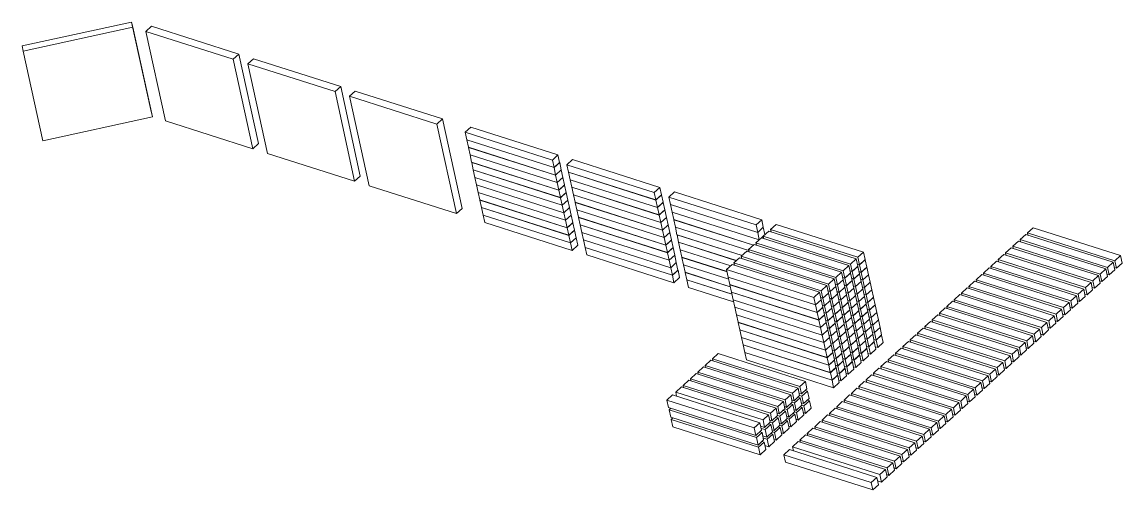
# Model space of a CAD drawing. Header units: millimetres. Extents: x 373 to 771, y 20 to 132.
# Drawn here: x 535.4 to 770.7, y 20.5 to 120.6 of the extents above; entities that cross this region are included whole.
import ezdxf

# ---------------------------------------------------------------- set-up
doc = ezdxf.new("R2010")
doc.units = ezdxf.units.MM

msp = doc.modelspace()

# ---------------------------------------------------------------- linework, layer by layer
at = {"color": 7, "linetype": 'Continuous', "lineweight": 15}
for p, q in [((535.45, 115.46), (558.89, 120.59)), ((558.89, 120.59), (559.14, 119.46)), ((558.89, 120.59), (563.08, 101.45)), ((535.69, 114.33), (559.14, 119.46)), ((559.14, 119.46), (563.33, 100.32)), ((563.16, 119.67), (561.95, 118.57)), ((561.95, 118.57), (580.63, 112.62)), ((566.14, 99.43), (561.95, 118.57)), ((563.16, 119.67), (581.83, 113.72)), ((535.45, 115.46), (535.69, 114.33)), ((539.88, 95.19), (535.69, 114.33)), ((581.83, 113.72), (580.63, 112.62)), ((581.83, 113.72), (586.02, 94.58)), ((580.63, 112.62), (584.81, 93.48)), ((584.94, 112.73), (583.74, 111.63)), ((583.74, 111.63), (602.41, 105.69)), ((587.93, 92.49), (583.74, 111.63)), ((584.94, 112.73), (603.62, 106.79)), ((603.62, 106.79), (602.41, 105.69)), ((603.62, 106.79), (607.81, 87.64)), ((602.41, 105.69), (606.6, 86.54)), ((606.73, 105.8), (605.52, 104.7)), ((605.52, 104.7), (624.19, 98.75)), ((609.71, 85.55), (605.52, 104.7)), ((606.73, 105.8), (625.4, 99.85)), ((563.08, 101.45), (563.33, 100.32)), ((563.33, 100.32), (539.88, 95.19)), ((584.81, 93.48), (566.14, 99.43)), ((625.4, 99.85), (624.19, 98.75)), ((625.4, 99.85), (629.59, 80.71)), ((624.19, 98.75), (628.38, 79.61)), ((631.42, 98.1), (630.22, 97)), ((630.22, 97), (648.89, 91.05)), ((630.56, 95.4), (630.22, 97)), ((631.42, 98.1), (650.09, 92.15)), ((586.02, 94.58), (584.81, 93.48)), ((649.24, 89.46), (630.56, 95.4)), ((630.58, 95.4), (630.57, 95.39)), ((630.57, 95.39), (649.24, 89.44)), ((630.92, 93.79), (630.57, 95.39)), ((606.6, 86.54), (587.93, 92.49)), ((649.59, 87.84), (630.92, 93.79)), ((630.93, 93.78), (630.92, 93.77)), ((630.92, 93.77), (649.59, 87.83)), ((631.27, 92.18), (630.92, 93.77)), ((649.94, 86.23), (631.27, 92.18)), ((631.28, 92.17), (631.27, 92.16)), ((631.27, 92.16), (649.94, 86.22)), ((631.62, 90.57), (631.27, 92.16)), ((650.09, 92.15), (648.89, 91.05)), ((650.09, 92.15), (650.44, 90.56)), ((650.29, 84.62), (631.62, 90.57)), ((631.64, 90.56), (631.63, 90.55)), ((631.63, 90.55), (650.3, 84.61)), ((631.97, 88.96), (631.63, 90.55)), ((648.89, 91.05), (649.24, 89.46)), ((650.44, 90.56), (649.24, 89.46)), ((650.45, 90.54), (649.24, 89.44)), ((649.24, 89.44), (649.59, 87.84)), ((650.43, 90.54), (650.45, 90.54)), ((650.45, 90.54), (650.8, 88.94)), ((653.21, 91.16), (652, 90.06)), ((652, 90.06), (670.67, 84.11)), ((652.35, 88.46), (652, 90.06)), ((653.21, 91.16), (671.88, 85.21)), ((607.81, 87.64), (606.6, 86.54)), ((650.65, 83.01), (631.97, 88.96)), ((631.99, 88.95), (631.98, 88.94)), ((631.98, 88.94), (650.65, 83)), ((632.33, 87.35), (631.98, 88.94)), ((651, 81.4), (632.33, 87.35)), ((632.34, 87.34), (632.33, 87.33)), ((632.33, 87.33), (651, 81.38)), ((632.68, 85.73), (632.33, 87.33)), ((650.8, 88.94), (649.59, 87.84)), ((650.8, 88.93), (649.59, 87.83)), ((649.59, 87.83), (649.94, 86.23)), ((651.15, 87.33), (649.94, 86.23)), ((651.15, 87.32), (649.94, 86.22)), ((650.78, 88.93), (650.8, 88.93)), ((650.8, 88.93), (651.15, 87.33)), ((651.14, 87.32), (651.15, 87.32)), ((651.15, 87.32), (651.5, 85.72)), ((652.36, 88.46), (652.35, 88.45)), ((671.02, 82.52), (652.35, 88.46)), ((652.35, 88.45), (671.02, 82.5)), ((652.7, 86.85), (652.35, 88.45)), ((628.38, 79.61), (609.71, 85.55)), ((632.7, 85.73), (632.68, 85.72)), ((651.35, 79.79), (632.68, 85.73)), ((632.68, 85.72), (651.35, 79.77)), ((633.03, 84.12), (632.68, 85.72)), ((649.94, 86.22), (650.29, 84.62)), ((651.5, 85.72), (650.29, 84.62)), ((651.5, 85.71), (650.3, 84.61)), ((651.49, 85.71), (651.5, 85.71)), ((651.5, 85.71), (651.85, 84.11)), ((652.72, 86.85), (652.7, 86.84)), ((671.37, 80.91), (652.7, 86.85)), ((652.7, 86.84), (671.38, 80.89)), ((653.05, 85.24), (652.7, 86.84)), ((671.72, 79.3), (653.05, 85.24)), ((653.07, 85.24), (653.06, 85.23)), ((653.06, 85.23), (671.73, 79.28)), ((653.41, 83.63), (653.06, 85.23)), ((671.88, 85.21), (670.67, 84.11)), ((671.88, 85.21), (672.23, 83.62)), ((651.7, 78.18), (633.03, 84.12)), ((633.05, 84.12), (633.04, 84.11)), ((633.04, 84.11), (651.71, 78.16)), ((633.38, 82.51), (633.04, 84.11)), ((652.06, 76.57), (633.38, 82.51)), ((633.4, 82.51), (633.39, 82.5)), ((633.39, 82.5), (652.06, 76.55)), ((633.74, 80.9), (633.39, 82.5)), ((650.3, 84.61), (650.65, 83.01)), ((651.85, 84.11), (650.65, 83.01)), ((651.86, 84.1), (650.65, 83)), ((650.65, 83), (651, 81.4)), ((652.21, 82.5), (651, 81.4)), ((652.21, 82.48), (651, 81.38)), ((651.84, 84.1), (651.86, 84.1)), ((651.86, 84.1), (652.21, 82.5)), ((652.19, 82.49), (652.21, 82.48)), ((652.21, 82.48), (652.56, 80.89)), ((653.42, 83.63), (653.41, 83.62)), ((672.08, 77.69), (653.41, 83.63)), ((653.41, 83.62), (672.08, 77.67)), ((653.76, 82.02), (653.41, 83.62)), ((670.67, 84.11), (671.02, 82.52)), ((672.23, 83.62), (671.02, 82.52)), ((672.23, 83.6), (671.02, 82.5)), ((671.02, 82.5), (671.37, 80.91)), ((672.21, 83.61), (672.23, 83.6)), ((672.23, 83.6), (672.58, 82.01)), ((674.99, 84.22), (673.78, 83.12)), ((673.78, 83.12), (692.45, 77.18)), ((674.13, 81.53), (673.78, 83.12)), ((674.99, 84.22), (693.66, 78.28)), ((629.59, 80.71), (628.38, 79.61)), ((633.75, 80.9), (633.74, 80.88)), ((652.41, 74.96), (633.74, 80.9)), ((633.74, 80.88), (652.41, 74.94)), ((634.09, 79.29), (633.74, 80.88)), ((651, 81.38), (651.35, 79.79)), ((652.56, 80.89), (651.35, 79.79)), ((652.56, 80.87), (651.35, 79.77)), ((652.55, 80.88), (652.56, 80.87)), ((652.56, 80.87), (652.91, 79.28)), ((653.77, 82.02), (653.76, 82)), ((672.43, 76.08), (653.76, 82.02)), ((653.76, 82), (672.43, 76.06)), ((654.11, 80.41), (653.76, 82)), ((672.78, 74.46), (654.11, 80.41)), ((654.13, 80.4), (654.11, 80.39)), ((654.11, 80.39), (672.79, 74.45)), ((654.46, 78.8), (654.11, 80.39)), ((672.58, 82.01), (671.37, 80.91)), ((672.58, 81.99), (671.38, 80.89)), ((671.38, 80.89), (671.72, 79.3)), ((672.93, 80.4), (671.72, 79.3)), ((672.94, 80.38), (671.73, 79.28)), ((672.57, 82), (672.58, 81.99)), ((672.58, 81.99), (672.93, 80.4)), ((672.92, 80.39), (672.94, 80.38)), ((672.94, 80.38), (673.28, 78.79)), ((692.8, 75.58), (674.13, 81.53)), ((674.15, 81.52), (674.14, 81.51)), ((674.14, 81.51), (692.81, 75.57)), ((674.48, 79.92), (674.14, 81.51)), ((652.76, 73.34), (634.09, 79.29)), ((634.11, 79.28), (634.09, 79.27)), ((634.09, 79.27), (652.77, 73.33)), ((634.44, 77.68), (634.09, 79.27)), ((653.11, 71.73), (634.44, 77.68)), ((651.35, 79.77), (651.7, 78.18)), ((652.91, 79.28), (651.7, 78.18)), ((652.91, 79.26), (651.71, 78.16)), ((651.71, 78.16), (652.06, 76.57)), ((653.26, 77.67), (652.06, 76.57)), ((653.27, 77.65), (652.06, 76.55)), ((652.9, 79.27), (652.91, 79.26)), ((652.91, 79.26), (653.26, 77.67)), ((653.25, 77.66), (653.27, 77.65)), ((653.27, 77.65), (653.62, 76.06)), ((673.14, 72.85), (654.46, 78.8)), ((654.48, 78.79), (654.47, 78.78)), ((654.47, 78.78), (673.14, 72.84)), ((654.82, 77.19), (654.47, 78.78)), ((671.73, 79.28), (672.08, 77.69)), ((673.28, 78.79), (672.08, 77.69)), ((673.29, 78.77), (672.08, 77.67)), ((672.08, 77.67), (672.43, 76.08)), ((673.27, 78.78), (673.29, 78.77)), ((673.29, 78.77), (673.64, 77.18)), ((693.14, 73.98), (674.48, 79.92)), ((674.5, 79.91), (674.49, 79.9)), ((674.49, 79.9), (693.13, 73.97)), ((674.84, 78.31), (674.49, 79.9)), ((691.92, 72.87), (674.84, 78.31)), ((674.85, 78.3), (674.84, 78.29)), ((674.84, 78.29), (691.91, 72.86)), ((675.19, 76.7), (674.84, 78.29)), ((693.66, 78.28), (692.45, 77.18)), ((693.66, 78.28), (694.01, 76.68)), ((652.06, 76.55), (652.41, 74.96)), ((653.62, 76.06), (652.41, 74.96)), ((653.62, 76.04), (652.41, 74.94)), ((653.6, 76.04), (653.62, 76.04)), ((653.62, 76.04), (653.97, 74.44)), ((673.49, 71.24), (654.82, 77.19)), ((654.83, 77.18), (654.82, 77.17)), ((654.82, 77.17), (673.49, 71.23)), ((655.17, 75.58), (654.82, 77.17)), ((673.84, 69.63), (655.17, 75.58)), ((655.18, 75.57), (655.17, 75.56)), ((655.17, 75.56), (673.84, 69.61)), ((655.52, 73.96), (655.17, 75.56)), ((673.64, 77.18), (672.43, 76.08)), ((673.64, 77.16), (672.43, 76.06)), ((672.43, 76.06), (672.78, 74.46)), ((673.99, 75.56), (672.78, 74.46)), ((673.99, 75.55), (672.79, 74.45)), ((673.62, 77.16), (673.64, 77.16)), ((673.64, 77.16), (673.99, 75.56)), ((673.98, 75.55), (673.99, 75.55)), ((673.99, 75.55), (674.34, 73.95)), ((690.9, 71.69), (675.19, 76.7)), ((675.2, 76.69), (675.19, 76.68)), ((675.19, 76.68), (690.91, 71.68)), ((675.54, 75.08), (675.19, 76.68)), ((692.45, 77.18), (692.8, 75.58)), ((694.01, 76.68), (692.8, 75.58)), ((694.01, 76.67), (692.81, 75.57)), ((692.81, 75.57), (693.15, 73.99)), ((694, 76.67), (694.01, 76.67)), ((695.2, 75.86), (694, 74.76)), ((694.01, 76.67), (694.36, 75.09)), ((695.2, 75.86), (713.88, 69.91)), ((696.77, 77.29), (695.57, 76.19)), ((695.57, 76.19), (714.24, 70.24)), ((695.67, 75.71), (695.57, 76.19)), ((696.77, 77.29), (715.44, 71.34)), ((750.5, 75.46), (751.7, 76.56)), ((769.17, 69.51), (750.5, 75.46)), ((750.5, 75.46), (750.6, 74.98)), ((751.7, 76.56), (770.38, 70.61)), ((652.41, 74.94), (652.76, 73.34)), ((653.97, 74.44), (652.76, 73.34)), ((653.97, 74.43), (652.77, 73.33)), ((652.77, 73.33), (653.11, 71.73)), ((653.96, 74.43), (653.97, 74.43)), ((653.97, 74.43), (654.32, 72.83)), ((655.54, 73.96), (655.52, 73.95)), ((674.19, 68.02), (655.52, 73.96)), ((655.52, 73.95), (674.2, 68)), ((655.87, 72.35), (655.52, 73.95)), ((672.79, 74.45), (673.14, 72.85)), ((674.34, 73.95), (673.14, 72.85)), ((674.35, 73.94), (673.14, 72.84)), ((674.33, 73.94), (674.35, 73.94)), ((674.35, 73.94), (674.69, 72.34)), ((689.48, 70.65), (675.54, 75.08)), ((675.56, 75.08), (675.55, 75.07)), ((675.55, 75.07), (689.47, 70.63)), ((675.89, 73.47), (675.55, 75.07)), ((688.26, 69.53), (675.89, 73.47)), ((675.91, 73.47), (675.9, 73.46)), ((675.9, 73.46), (688.25, 69.52)), ((676.25, 71.86), (675.9, 73.46)), ((692.07, 73), (690.86, 71.9)), ((692.07, 73), (710.74, 67.05)), ((693.63, 74.43), (692.43, 73.33)), ((692.43, 73.33), (711.1, 67.38)), ((692.53, 72.85), (692.43, 73.33)), ((693.63, 74.43), (712.31, 68.48)), ((694, 74.74), (693.65, 74.42)), ((694, 74.73), (693.67, 74.42)), ((694, 74.76), (712.67, 68.81)), ((694.1, 74.28), (694, 74.76)), ((747.36, 72.6), (748.57, 73.7)), ((748.57, 73.7), (767.24, 67.75)), ((748.93, 74.03), (750.14, 75.13)), ((748.93, 74.03), (749.03, 73.55)), ((767.6, 68.08), (748.93, 74.03)), ((750.14, 75.13), (768.81, 69.18)), ((654.32, 72.83), (653.11, 71.73)), ((674.55, 66.41), (655.87, 72.35)), ((655.89, 72.35), (655.88, 72.34)), ((655.88, 72.34), (674.55, 66.39)), ((656.23, 70.74), (655.88, 72.34)), ((674.9, 64.8), (656.23, 70.74)), ((673.14, 72.84), (673.49, 71.24)), ((674.69, 72.34), (673.49, 71.24)), ((674.7, 72.33), (673.49, 71.23)), ((673.49, 71.23), (673.84, 69.63)), ((675.05, 70.73), (673.84, 69.63)), ((675.05, 70.71), (673.84, 69.61)), ((674.68, 72.33), (674.7, 72.33)), ((674.7, 72.33), (675.05, 70.73)), ((675.04, 70.72), (675.05, 70.71)), ((675.05, 70.71), (675.4, 69.12)), ((676.26, 71.86), (676.25, 71.85)), ((687.05, 68.42), (676.25, 71.86)), ((676.25, 71.85), (687.03, 68.41)), ((676.6, 70.25), (676.25, 71.85)), ((690.5, 71.57), (689.29, 70.47)), ((690.5, 71.57), (709.17, 65.62)), ((690.86, 71.9), (709.53, 65.95)), ((690.96, 71.42), (690.86, 71.9)), ((715.44, 71.34), (714.24, 70.24)), ((715.44, 71.34), (715.79, 69.75)), ((744.22, 69.74), (745.43, 70.84)), ((745.43, 70.84), (764.1, 64.89)), ((745.79, 71.17), (747, 72.27)), ((764.46, 65.22), (745.79, 71.17)), ((745.79, 71.17), (745.89, 70.69)), ((747, 72.27), (765.67, 66.32)), ((747.36, 72.6), (747.46, 72.12)), ((766.03, 66.65), (747.36, 72.6)), ((770.38, 70.61), (769.17, 69.51)), ((770.38, 70.61), (770.73, 69.02)), ((673.84, 69.61), (674.19, 68.02)), ((675.4, 69.12), (674.19, 68.02)), ((675.4, 69.1), (674.2, 68)), ((675.39, 69.11), (675.4, 69.1)), ((675.4, 69.1), (675.75, 67.51)), ((676.62, 70.25), (676.6, 70.23)), ((686.24, 67.18), (676.6, 70.25)), ((676.6, 70.23), (686.25, 67.16)), ((676.95, 68.64), (676.6, 70.23)), ((686.6, 65.57), (676.95, 68.64)), ((676.97, 68.63), (676.96, 68.62)), ((676.96, 68.62), (686.6, 65.55)), ((677.3, 67.03), (676.96, 68.62)), ((687.36, 68.71), (686.15, 67.61)), ((687.36, 68.71), (706.03, 62.76)), ((688.93, 70.14), (687.72, 69.04)), ((687.72, 69.04), (706.39, 63.09)), ((687.82, 68.56), (687.72, 69.04)), ((688.93, 70.14), (707.6, 64.19)), ((689.29, 70.47), (707.96, 64.52)), ((689.39, 69.99), (689.29, 70.47)), ((712.31, 68.48), (711.1, 67.38)), ((712.31, 68.48), (712.66, 66.89)), ((713.88, 69.91), (712.67, 68.81)), ((712.67, 68.81), (713.02, 67.22)), ((714.22, 68.32), (713.02, 67.22)), ((714.23, 68.3), (713.02, 67.2)), ((713.88, 69.91), (714.22, 68.32)), ((714.59, 68.65), (714.12, 68.8)), ((714.12, 68.78), (714.59, 68.63)), ((714.21, 68.31), (714.23, 68.3)), ((714.23, 68.3), (714.58, 66.71)), ((714.24, 70.24), (714.59, 68.65)), ((715.79, 69.75), (714.59, 68.65)), ((715.8, 69.73), (714.59, 68.63)), ((714.59, 68.63), (714.94, 67.04)), ((715.78, 69.74), (715.8, 69.73)), ((715.8, 69.73), (716.15, 68.14)), ((742.65, 68.31), (743.86, 69.41)), ((742.65, 68.31), (742.76, 67.83)), ((761.32, 62.36), (742.65, 68.31)), ((743.86, 69.41), (762.53, 63.46)), ((744.22, 69.74), (744.32, 69.26)), ((762.89, 63.79), (744.22, 69.74)), ((768.81, 69.18), (767.6, 68.08)), ((768.81, 69.18), (769.16, 67.59)), ((769.17, 69.51), (769.52, 67.92)), ((770.73, 69.02), (769.52, 67.92)), ((674.2, 68), (674.55, 66.41)), ((675.75, 67.51), (674.55, 66.41)), ((675.76, 67.49), (674.55, 66.39)), ((674.55, 66.39), (674.9, 64.8)), ((676.1, 65.9), (674.9, 64.8)), ((675.74, 67.5), (675.76, 67.49)), ((675.76, 67.49), (676.1, 65.9)), ((686.95, 63.96), (677.3, 67.03)), ((677.32, 67.02), (677.31, 67.01)), ((677.31, 67.01), (686.95, 63.94)), ((677.66, 65.42), (677.31, 67.01)), ((686.15, 67.61), (704.82, 61.66)), ((686.5, 66.01), (686.15, 67.61)), ((686.52, 66.01), (686.5, 66)), ((705.17, 60.07), (686.5, 66.01)), ((686.5, 66), (705.18, 60.05)), ((686.85, 64.4), (686.5, 66)), ((710.74, 67.05), (709.53, 65.95)), ((709.53, 65.95), (709.88, 64.36)), ((710.74, 67.05), (711.09, 65.46)), ((711.45, 65.79), (710.98, 65.94)), ((710.99, 65.92), (711.45, 65.77)), ((711.1, 67.38), (711.45, 65.79)), ((712.66, 66.89), (711.45, 65.79)), ((712.66, 66.87), (711.45, 65.77)), ((713.02, 67.22), (712.55, 67.37)), ((712.55, 67.35), (713.02, 67.2)), ((712.64, 66.88), (712.66, 66.87)), ((712.66, 66.87), (713.01, 65.28)), ((713.02, 67.2), (713.37, 65.61)), ((714.58, 66.71), (713.37, 65.61)), ((714.58, 66.69), (713.37, 65.59)), ((714.94, 67.04), (714.47, 67.19)), ((714.48, 67.17), (714.94, 67.02)), ((714.57, 66.7), (714.58, 66.69)), ((714.58, 66.69), (714.93, 65.1)), ((716.15, 68.14), (714.94, 67.04)), ((716.15, 68.12), (714.94, 67.02)), ((714.94, 67.02), (715.29, 65.43)), ((716.5, 66.53), (715.29, 65.43)), ((716.5, 66.51), (715.3, 65.41)), ((716.13, 68.13), (716.15, 68.12)), ((716.15, 68.12), (716.5, 66.53)), ((716.49, 66.51), (716.5, 66.51)), ((716.5, 66.51), (716.85, 64.91)), ((739.51, 65.45), (740.72, 66.55)), ((740.72, 66.55), (759.39, 60.6)), ((741.08, 66.88), (742.29, 67.98)), ((759.75, 60.93), (741.08, 66.88)), ((741.08, 66.88), (741.19, 66.4)), ((742.29, 67.98), (760.96, 62.03)), ((765.67, 66.32), (764.46, 65.22)), ((765.67, 66.32), (766.02, 64.73)), ((767.24, 67.75), (766.03, 66.65)), ((766.03, 66.65), (766.38, 65.06)), ((767.59, 66.16), (766.38, 65.06)), ((767.24, 67.75), (767.59, 66.16)), ((767.95, 66.49), (767.48, 66.64)), ((767.6, 68.08), (767.95, 66.49)), ((769.16, 67.59), (767.95, 66.49)), ((769.52, 67.92), (769.05, 68.07)), ((687.3, 62.35), (677.66, 65.42)), ((677.67, 65.41), (677.66, 65.4)), ((677.66, 65.4), (687.31, 62.33)), ((678.01, 63.81), (677.66, 65.4)), ((687.65, 60.74), (678.01, 63.81)), ((705.52, 58.46), (686.85, 64.4)), ((686.87, 64.4), (686.86, 64.39)), ((686.86, 64.39), (705.53, 58.44)), ((687.21, 62.79), (686.86, 64.39)), ((707.6, 64.19), (706.39, 63.09)), ((707.6, 64.19), (707.95, 62.6)), ((709.17, 65.62), (707.96, 64.52)), ((707.96, 64.52), (708.31, 62.93)), ((709.52, 64.03), (708.31, 62.93)), ((709.52, 64.01), (708.31, 62.91)), ((709.17, 65.62), (709.52, 64.03)), ((709.88, 64.36), (709.41, 64.51)), ((709.42, 64.49), (709.88, 64.34)), ((709.51, 64.02), (709.52, 64.01)), ((709.52, 64.01), (709.87, 62.42)), ((711.09, 65.46), (709.88, 64.36)), ((711.09, 65.44), (709.88, 64.34)), ((709.88, 64.34), (710.23, 62.75)), ((711.44, 63.85), (710.23, 62.75)), ((711.44, 63.83), (710.24, 62.73)), ((711.07, 65.45), (711.09, 65.44)), ((711.09, 65.44), (711.44, 63.85)), ((711.8, 64.18), (711.33, 64.33)), ((711.34, 64.31), (711.8, 64.16)), ((711.43, 63.84), (711.44, 63.83)), ((711.44, 63.83), (711.79, 62.24)), ((711.45, 65.77), (711.8, 64.18)), ((713.01, 65.28), (711.8, 64.18)), ((713.01, 65.26), (711.8, 64.16)), ((711.8, 64.16), (712.15, 62.57)), ((713.36, 63.67), (712.15, 62.57)), ((713.36, 63.65), (712.16, 62.55)), ((713.37, 65.61), (712.9, 65.76)), ((712.91, 65.74), (713.37, 65.59)), ((713, 65.27), (713.01, 65.26)), ((713.01, 65.26), (713.36, 63.67)), ((713.72, 64), (713.26, 64.14)), ((713.26, 64.13), (713.73, 63.98)), ((713.35, 63.65), (713.36, 63.65)), ((713.36, 63.65), (713.71, 62.05)), ((713.37, 65.59), (713.72, 64)), ((714.93, 65.1), (713.72, 64)), ((714.93, 65.08), (713.73, 63.98)), ((713.73, 63.98), (714.08, 62.38)), ((715.29, 65.43), (714.83, 65.57)), ((714.83, 65.56), (715.3, 65.41)), ((714.92, 65.08), (714.93, 65.08)), ((714.93, 65.08), (715.28, 63.48)), ((715.64, 63.81), (715.18, 63.96)), ((715.18, 63.95), (715.65, 63.8)), ((715.3, 65.41), (715.64, 63.81)), ((716.85, 64.91), (715.64, 63.81)), ((716.86, 64.9), (715.65, 63.8)), ((715.65, 63.8), (716, 62.2)), ((716.84, 64.9), (716.86, 64.9)), ((716.86, 64.9), (717.2, 63.3)), ((736.37, 62.59), (737.58, 63.69)), ((737.58, 63.69), (756.25, 57.75)), ((737.94, 64.02), (739.15, 65.12)), ((737.94, 64.02), (738.05, 63.54)), ((756.62, 58.08), (737.94, 64.02)), ((739.15, 65.12), (757.82, 59.17)), ((758.18, 59.5), (739.51, 65.45)), ((739.51, 65.45), (739.62, 64.97)), ((764.1, 64.89), (762.89, 63.79)), ((762.89, 63.79), (763.24, 62.2)), ((764.1, 64.89), (764.45, 63.3)), ((764.81, 63.63), (764.34, 63.78)), ((764.46, 65.22), (764.81, 63.63)), ((766.02, 64.73), (764.81, 63.63)), ((766.38, 65.06), (765.91, 65.21)), ((687.22, 62.79), (687.21, 62.77)), ((705.88, 56.85), (687.21, 62.79)), ((687.21, 62.77), (705.88, 56.83)), ((687.56, 61.18), (687.21, 62.77)), ((706.23, 55.23), (687.56, 61.18)), ((687.57, 61.17), (687.56, 61.16)), ((706.03, 62.76), (704.82, 61.66)), ((704.82, 61.66), (705.17, 60.07)), ((706.03, 62.76), (706.38, 61.17)), ((706.74, 61.5), (706.27, 61.65)), ((706.28, 61.63), (706.74, 61.48)), ((706.39, 63.09), (706.74, 61.5)), ((707.95, 62.6), (706.74, 61.5)), ((707.95, 62.58), (706.74, 61.48)), ((706.74, 61.48), (707.09, 59.89)), ((708.31, 62.93), (707.84, 63.08)), ((707.85, 63.06), (708.31, 62.91)), ((707.94, 62.59), (707.95, 62.58)), ((707.95, 62.58), (708.3, 60.99)), ((708.66, 61.32), (708.2, 61.47)), ((708.2, 61.45), (708.67, 61.3)), ((708.31, 62.91), (708.66, 61.32)), ((709.87, 62.42), (708.66, 61.32)), ((709.87, 62.4), (708.67, 61.3)), ((708.67, 61.3), (709.02, 59.71)), ((710.23, 62.75), (709.77, 62.9)), ((709.77, 62.88), (710.24, 62.73)), ((709.86, 62.41), (709.87, 62.4)), ((709.87, 62.4), (710.22, 60.81)), ((710.58, 61.14), (710.12, 61.28)), ((710.12, 61.27), (710.59, 61.12)), ((710.24, 62.73), (710.58, 61.14)), ((711.79, 62.24), (710.58, 61.14)), ((711.8, 62.22), (710.59, 61.12)), ((712.15, 62.57), (711.69, 62.71)), ((711.69, 62.7), (712.16, 62.55)), ((711.78, 62.22), (711.8, 62.22)), ((711.8, 62.22), (712.14, 60.62)), ((712.16, 62.55), (712.51, 60.95)), ((713.71, 62.05), (712.51, 60.95)), ((713.72, 62.04), (712.51, 60.94)), ((714.08, 62.38), (713.61, 62.53)), ((713.61, 62.52), (714.08, 62.37)), ((713.7, 62.04), (713.72, 62.04)), ((713.72, 62.04), (714.07, 60.44)), ((715.28, 63.48), (714.08, 62.38)), ((715.29, 63.47), (714.08, 62.37)), ((714.08, 62.37), (714.43, 60.77)), ((715.64, 61.87), (714.43, 60.77)), ((715.64, 61.86), (714.43, 60.76)), ((715.27, 63.47), (715.29, 63.47)), ((715.29, 63.47), (715.64, 61.87)), ((716, 62.2), (715.53, 62.35)), ((715.53, 62.34), (716, 62.19)), ((715.62, 61.86), (715.64, 61.86)), ((715.64, 61.86), (715.99, 60.26)), ((717.2, 63.3), (716, 62.2)), ((717.21, 63.29), (716, 62.19)), ((716, 62.19), (716.35, 60.59)), ((717.56, 61.69), (716.35, 60.59)), ((717.56, 61.68), (716.35, 60.58)), ((717.19, 63.29), (717.21, 63.29)), ((717.21, 63.29), (717.56, 61.69)), ((717.54, 61.68), (717.56, 61.68)), ((717.56, 61.68), (717.91, 60.08)), ((734.8, 61.16), (736.01, 62.26)), ((736.01, 62.26), (754.68, 56.32)), ((736.37, 62.59), (736.48, 62.11)), ((755.05, 56.65), (736.37, 62.59)), ((760.96, 62.03), (759.75, 60.93)), ((760.96, 62.03), (761.31, 60.44)), ((762.53, 63.46), (761.32, 62.36)), ((761.32, 62.36), (761.67, 60.77)), ((762.88, 61.87), (761.67, 60.77)), ((762.53, 63.46), (762.88, 61.87)), ((763.24, 62.2), (762.77, 62.35)), ((764.45, 63.3), (763.24, 62.2)), ((687.56, 61.16), (706.23, 55.22)), ((687.91, 59.57), (687.56, 61.16)), ((706.58, 53.62), (687.91, 59.57)), ((687.93, 59.56), (687.91, 59.55)), ((687.91, 59.55), (706.59, 53.61)), ((688.26, 57.96), (687.91, 59.55)), ((706.38, 61.17), (705.17, 60.07)), ((706.38, 61.15), (705.18, 60.05)), ((705.18, 60.05), (705.52, 58.46)), ((706.73, 59.56), (705.52, 58.46)), ((706.73, 59.54), (705.53, 58.44)), ((706.37, 61.16), (706.38, 61.15)), ((706.38, 61.15), (706.73, 59.56)), ((707.09, 59.89), (706.63, 60.04)), ((706.63, 60.02), (707.1, 59.87)), ((706.72, 59.55), (706.73, 59.54)), ((706.73, 59.54), (707.08, 57.95)), ((708.3, 60.99), (707.09, 59.89)), ((708.3, 60.97), (707.1, 59.87)), ((707.1, 59.87), (707.45, 58.28)), ((708.65, 59.38), (707.45, 58.28)), ((708.66, 59.36), (707.45, 58.26)), ((708.29, 60.98), (708.3, 60.97)), ((708.3, 60.97), (708.65, 59.38)), ((709.02, 59.71), (708.55, 59.85)), ((708.55, 59.84), (709.02, 59.69)), ((708.64, 59.36), (708.66, 59.36)), ((708.66, 59.36), (709.01, 57.76)), ((710.22, 60.81), (709.02, 59.71)), ((710.23, 60.79), (709.02, 59.69)), ((709.02, 59.69), (709.37, 58.09)), ((710.57, 59.19), (709.37, 58.09)), ((710.58, 59.18), (709.37, 58.08)), ((710.21, 60.79), (710.23, 60.79)), ((710.23, 60.79), (710.57, 59.19)), ((710.94, 59.52), (710.47, 59.67)), ((710.47, 59.66), (710.94, 59.51)), ((710.56, 59.18), (710.58, 59.18)), ((710.58, 59.18), (710.93, 57.58)), ((710.59, 61.12), (710.94, 59.52)), ((712.14, 60.62), (710.94, 59.52)), ((712.15, 60.61), (710.94, 59.51)), ((710.94, 59.51), (711.29, 57.91)), ((712.5, 59.01), (711.29, 57.91)), ((712.5, 59), (711.29, 57.9)), ((712.51, 60.95), (712.04, 61.1)), ((712.04, 61.09), (712.51, 60.94)), ((712.13, 60.61), (712.15, 60.61)), ((712.15, 60.61), (712.5, 59.01)), ((712.86, 59.34), (712.39, 59.49)), ((712.4, 59.48), (712.86, 59.33)), ((712.48, 59), (712.5, 59)), ((712.5, 59), (712.85, 57.4)), ((712.51, 60.94), (712.86, 59.34)), ((714.07, 60.44), (712.86, 59.34)), ((714.07, 60.43), (712.86, 59.33)), ((712.86, 59.33), (713.21, 57.73)), ((714.42, 58.83), (713.21, 57.73)), ((714.43, 60.77), (713.96, 60.92)), ((713.96, 60.91), (714.43, 60.76)), ((714.05, 60.43), (714.07, 60.43)), ((714.07, 60.43), (714.42, 58.83)), ((714.78, 59.16), (714.31, 59.31)), ((714.32, 59.29), (714.78, 59.15)), ((714.41, 58.82), (714.42, 58.82)), ((714.43, 60.76), (714.78, 59.16)), ((715.99, 60.26), (714.78, 59.16)), ((715.99, 60.25), (714.78, 59.15)), ((714.78, 59.15), (715.13, 57.55)), ((716.35, 60.59), (715.88, 60.74)), ((715.89, 60.72), (716.35, 60.58)), ((715.98, 60.25), (715.99, 60.25)), ((715.99, 60.25), (716.34, 58.65)), ((716.7, 58.98), (716.24, 59.13)), ((716.24, 59.11), (716.71, 58.96)), ((716.35, 60.58), (716.7, 58.98)), ((717.91, 60.08), (716.7, 58.98)), ((717.91, 60.06), (716.71, 58.96)), ((716.71, 58.96), (717.05, 57.37)), ((717.9, 60.07), (717.91, 60.06)), ((717.91, 60.06), (718.26, 58.47)), ((731.67, 58.3), (732.87, 59.4)), ((732.87, 59.4), (751.55, 53.46)), ((733.24, 59.73), (734.44, 60.83)), ((751.91, 53.79), (733.24, 59.73)), ((733.24, 59.73), (733.34, 59.25)), ((734.44, 60.83), (753.11, 54.89)), ((753.48, 55.22), (734.8, 61.16)), ((734.8, 61.16), (734.91, 60.68)), ((757.82, 59.17), (756.62, 58.08)), ((757.82, 59.17), (758.17, 57.58)), ((759.39, 60.6), (758.18, 59.5)), ((758.18, 59.5), (758.53, 57.91)), ((759.74, 59.01), (758.53, 57.91)), ((759.39, 60.6), (759.74, 59.01)), ((760.1, 59.34), (759.64, 59.49)), ((759.75, 60.93), (760.1, 59.34)), ((761.31, 60.44), (760.1, 59.34)), ((761.67, 60.77), (761.2, 60.92)), ((706.93, 52.01), (688.26, 57.96)), ((688.28, 57.95), (688.27, 57.94)), ((688.27, 57.94), (706.94, 52)), ((688.62, 56.35), (688.27, 57.94)), ((705.53, 58.44), (705.88, 56.85)), ((707.08, 57.95), (705.88, 56.85)), ((707.09, 57.93), (705.88, 56.83)), ((705.88, 56.83), (706.23, 55.23)), ((707.45, 58.28), (706.98, 58.42)), ((706.98, 58.41), (707.45, 58.26)), ((707.07, 57.93), (707.09, 57.93)), ((707.09, 57.93), (707.44, 56.33)), ((707.8, 56.66), (707.33, 56.81)), ((707.34, 56.8), (707.8, 56.65)), ((707.45, 58.26), (707.8, 56.66)), ((709.01, 57.76), (707.8, 56.66)), ((709.01, 57.75), (707.8, 56.65)), ((707.8, 56.65), (708.15, 55.05)), ((709.37, 58.09), (708.9, 58.24)), ((708.9, 58.23), (709.37, 58.08)), ((708.99, 57.75), (709.01, 57.75)), ((709.01, 57.75), (709.36, 56.15)), ((709.72, 56.48), (709.25, 56.63)), ((709.26, 56.62), (709.72, 56.47)), ((709.37, 58.08), (709.72, 56.48)), ((710.93, 57.58), (709.72, 56.48)), ((710.93, 57.57), (709.72, 56.47)), ((709.72, 56.47), (710.07, 54.87)), ((711.29, 57.91), (710.82, 58.06)), ((710.83, 58.05), (711.29, 57.9)), ((710.92, 57.57), (710.93, 57.57)), ((710.93, 57.57), (711.28, 55.97)), ((711.29, 57.9), (711.64, 56.3)), ((712.85, 57.4), (711.64, 56.3)), ((712.85, 57.39), (711.65, 56.29)), ((713.21, 57.73), (712.74, 57.88)), ((712.75, 57.86), (713.21, 57.72)), ((712.84, 57.39), (712.85, 57.39)), ((712.85, 57.39), (713.2, 55.79)), ((714.42, 58.82), (713.21, 57.72)), ((713.21, 57.72), (713.56, 56.12)), ((714.77, 57.22), (713.56, 56.12)), ((714.77, 57.2), (713.57, 56.1)), ((714.42, 58.82), (714.77, 57.22)), ((715.13, 57.55), (714.67, 57.7)), ((714.67, 57.68), (715.14, 57.53)), ((714.76, 57.21), (714.77, 57.2)), ((714.77, 57.2), (715.12, 55.61)), ((716.34, 58.65), (715.13, 57.55)), ((716.34, 58.63), (715.14, 57.53)), ((715.14, 57.53), (715.49, 55.94)), ((716.69, 57.04), (715.49, 55.94)), ((716.7, 57.02), (715.49, 55.92)), ((716.33, 58.64), (716.34, 58.63)), ((716.34, 58.63), (716.69, 57.04)), ((717.05, 57.37), (716.59, 57.52)), ((716.59, 57.5), (717.06, 57.35)), ((716.68, 57.03), (716.7, 57.02)), ((716.7, 57.02), (717.05, 55.43)), ((718.26, 58.47), (717.05, 57.37)), ((718.27, 58.45), (717.06, 57.35)), ((717.06, 57.35), (717.41, 55.76)), ((718.61, 56.86), (717.41, 55.76)), ((718.62, 56.84), (717.41, 55.74)), ((718.25, 58.46), (718.27, 58.45)), ((718.27, 58.45), (718.61, 56.86)), ((718.6, 56.85), (718.62, 56.84)), ((718.62, 56.84), (718.97, 55.25)), ((728.53, 55.44), (729.74, 56.54)), ((729.74, 56.54), (748.41, 50.6)), ((730.1, 56.87), (731.3, 57.97)), ((730.1, 56.87), (730.2, 56.39)), ((748.77, 50.93), (730.1, 56.87)), ((731.3, 57.97), (749.98, 52.03)), ((731.67, 58.3), (731.77, 57.82)), ((750.34, 52.36), (731.67, 58.3)), ((756.25, 57.75), (755.05, 56.65)), ((755.05, 56.65), (755.39, 55.05)), ((756.25, 57.75), (756.6, 56.15)), ((756.96, 56.48), (756.5, 56.63)), ((756.62, 58.08), (756.96, 56.48)), ((758.17, 57.58), (756.96, 56.48)), ((758.53, 57.91), (758.07, 58.06)), ((707.29, 50.4), (688.62, 56.35)), ((688.63, 56.34), (688.62, 56.33)), ((688.62, 56.33), (707.29, 50.39)), ((688.97, 54.74), (688.62, 56.33)), ((707.64, 48.79), (688.97, 54.74)), ((688.98, 54.73), (688.97, 54.72)), ((688.97, 54.72), (707.64, 48.77)), ((689.32, 53.12), (688.97, 54.72)), ((707.44, 56.33), (706.23, 55.23)), ((707.44, 56.32), (706.23, 55.22)), ((706.23, 55.22), (706.58, 53.62)), ((707.79, 54.72), (706.58, 53.62)), ((707.79, 54.71), (706.59, 53.61)), ((707.42, 56.32), (707.44, 56.32)), ((707.44, 56.32), (707.79, 54.72)), ((708.15, 55.05), (707.68, 55.2)), ((707.69, 55.19), (708.15, 55.04)), ((707.78, 54.71), (707.79, 54.71)), ((707.79, 54.71), (708.14, 53.11)), ((709.36, 56.15), (708.15, 55.05)), ((709.36, 56.14), (708.15, 55.04)), ((708.15, 55.04), (708.5, 53.44)), ((709.71, 54.54), (708.5, 53.44)), ((709.71, 54.53), (708.51, 53.43)), ((709.35, 56.14), (709.36, 56.14)), ((709.36, 56.14), (709.71, 54.54)), ((710.07, 54.87), (709.61, 55.02)), ((709.61, 55), (710.08, 54.86)), ((709.7, 54.53), (709.71, 54.53)), ((709.71, 54.53), (710.06, 52.93)), ((711.28, 55.97), (710.07, 54.87)), ((711.28, 55.96), (710.08, 54.86)), ((710.08, 54.86), (710.43, 53.26)), ((711.63, 54.36), (710.43, 53.26)), ((711.64, 54.34), (710.43, 53.24)), ((711.64, 56.3), (711.18, 56.45)), ((711.18, 56.43), (711.65, 56.29)), ((711.27, 55.96), (711.28, 55.96)), ((711.28, 55.96), (711.63, 54.36)), ((711.99, 54.69), (711.53, 54.84)), ((711.53, 54.82), (712, 54.67)), ((711.62, 54.35), (711.64, 54.34)), ((711.64, 54.34), (711.99, 52.75)), ((711.65, 56.29), (711.99, 54.69)), ((713.2, 55.79), (711.99, 54.69)), ((713.21, 55.77), (712, 54.67)), ((712, 54.67), (712.35, 53.08)), ((713.55, 54.18), (712.35, 53.08)), ((713.56, 54.16), (712.35, 53.06)), ((713.56, 56.12), (713.1, 56.27)), ((713.1, 56.25), (713.57, 56.1)), ((713.19, 55.78), (713.21, 55.77)), ((713.21, 55.77), (713.55, 54.18)), ((713.92, 54.51), (713.45, 54.66)), ((713.45, 54.64), (713.92, 54.49)), ((713.54, 54.17), (713.56, 54.16)), ((713.56, 54.16), (713.91, 52.57)), ((713.57, 56.1), (713.92, 54.51)), ((715.12, 55.61), (713.92, 54.51)), ((715.13, 55.59), (713.92, 54.49)), ((713.92, 54.49), (714.27, 52.9)), ((715.49, 55.94), (715.02, 56.09)), ((715.02, 56.07), (715.49, 55.92)), ((715.11, 55.6), (715.13, 55.59)), ((715.13, 55.59), (715.48, 54)), ((715.84, 54.33), (715.37, 54.48)), ((715.37, 54.46), (715.84, 54.31)), ((715.49, 55.92), (715.84, 54.33)), ((717.05, 55.43), (715.84, 54.33)), ((717.05, 55.41), (715.84, 54.31)), ((715.84, 54.31), (716.19, 52.72)), ((717.41, 55.76), (716.94, 55.91)), ((716.94, 55.89), (717.41, 55.74)), ((717.03, 55.42), (717.05, 55.41)), ((717.05, 55.41), (717.4, 53.82)), ((717.76, 54.15), (717.29, 54.3)), ((717.3, 54.28), (717.76, 54.13)), ((717.41, 55.74), (717.76, 54.15)), ((718.97, 55.25), (717.76, 54.15)), ((718.97, 55.23), (717.76, 54.13)), ((717.76, 54.13), (718.11, 52.54)), ((718.96, 55.24), (718.97, 55.23)), ((718.97, 55.23), (719.32, 53.64)), ((726.96, 54.01), (728.17, 55.11)), ((728.17, 55.11), (746.84, 49.17)), ((728.53, 55.44), (728.63, 54.96)), ((747.2, 49.5), (728.53, 55.44)), ((753.11, 54.89), (751.91, 53.79)), ((753.11, 54.89), (753.46, 53.29)), ((754.68, 56.32), (753.48, 55.22)), ((753.48, 55.22), (753.83, 53.62)), ((755.03, 54.72), (753.83, 53.62)), ((754.68, 56.32), (755.03, 54.72)), ((755.39, 55.05), (754.93, 55.2)), ((756.6, 56.15), (755.39, 55.05)), ((689.34, 53.12), (689.32, 53.11)), ((707.99, 47.18), (689.32, 53.12)), ((689.32, 53.11), (708, 47.16)), ((689.67, 51.51), (689.32, 53.11)), ((706.59, 53.61), (706.93, 52.01)), ((708.14, 53.11), (706.93, 52.01)), ((708.15, 53.1), (706.94, 52)), ((706.94, 52), (707.29, 50.4)), ((708.5, 53.44), (708.04, 53.59)), ((708.04, 53.57), (708.51, 53.43)), ((708.13, 53.1), (708.15, 53.1)), ((708.15, 53.1), (708.49, 51.5)), ((708.86, 51.83), (708.39, 51.98)), ((708.39, 51.96), (708.86, 51.82)), ((708.51, 53.43), (708.86, 51.83)), ((710.06, 52.93), (708.86, 51.83)), ((710.07, 52.91), (708.86, 51.82)), ((708.86, 51.82), (709.21, 50.22)), ((710.43, 53.26), (709.96, 53.41)), ((709.96, 53.39), (710.43, 53.24)), ((710.05, 52.92), (710.07, 52.91)), ((710.07, 52.91), (710.42, 51.32)), ((710.78, 51.65), (710.31, 51.8)), ((710.31, 51.78), (710.78, 51.63)), ((710.43, 53.24), (710.78, 51.65)), ((711.99, 52.75), (710.78, 51.65)), ((711.99, 52.73), (710.78, 51.63)), ((712.35, 53.08), (711.88, 53.23)), ((711.88, 53.21), (712.35, 53.06)), ((711.97, 52.74), (711.99, 52.73)), ((711.99, 52.73), (712.34, 51.14)), ((712.35, 53.06), (712.7, 51.47)), ((713.91, 52.57), (712.7, 51.47)), ((713.91, 52.55), (712.7, 51.45)), ((714.27, 52.9), (713.8, 53.05)), ((713.81, 53.03), (714.27, 52.88)), ((713.89, 52.56), (713.91, 52.55)), ((713.91, 52.55), (714.26, 50.96)), ((715.48, 54), (714.27, 52.9)), ((715.48, 53.98), (714.27, 52.88)), ((714.27, 52.88), (714.62, 51.29)), ((715.83, 52.39), (714.62, 51.29)), ((715.83, 52.37), (714.63, 51.27)), ((715.46, 53.99), (715.48, 53.98)), ((715.48, 53.98), (715.83, 52.39)), ((716.19, 52.72), (715.72, 52.87)), ((715.73, 52.85), (716.19, 52.7)), ((715.82, 52.38), (715.83, 52.37)), ((715.83, 52.37), (716.18, 50.78)), ((717.4, 53.82), (716.19, 52.72)), ((717.4, 53.8), (716.19, 52.7)), ((716.19, 52.7), (716.54, 51.11)), ((717.75, 52.21), (716.54, 51.11)), ((717.75, 52.19), (716.55, 51.09)), ((717.39, 53.81), (717.4, 53.8)), ((717.4, 53.8), (717.75, 52.21)), ((718.11, 52.54), (717.65, 52.68)), ((717.65, 52.67), (718.12, 52.52)), ((717.74, 52.2), (717.75, 52.19)), ((717.75, 52.19), (718.1, 50.59)), ((719.32, 53.64), (718.11, 52.54)), ((719.32, 53.62), (718.12, 52.52)), ((718.12, 52.52), (718.47, 50.92)), ((719.67, 52.02), (718.47, 50.92)), ((719.31, 53.62), (719.32, 53.62)), ((719.32, 53.62), (719.67, 52.02)), ((723.82, 51.15), (725.03, 52.25)), ((725.03, 52.25), (743.7, 46.31)), ((725.39, 52.58), (726.6, 53.68)), ((744.06, 46.64), (725.39, 52.58)), ((725.39, 52.58), (725.49, 52.1)), ((726.6, 53.68), (745.27, 47.74)), ((726.96, 54.01), (727.06, 53.53)), ((745.63, 48.07), (726.96, 54.01)), ((749.98, 52.03), (748.77, 50.93)), ((749.98, 52.03), (750.33, 50.43)), ((751.55, 53.46), (750.34, 52.36)), ((750.34, 52.36), (750.69, 50.76)), ((751.89, 51.86), (750.69, 50.76)), ((751.55, 53.46), (751.89, 51.86)), ((752.26, 52.19), (751.79, 52.34)), ((751.91, 53.79), (752.26, 52.19)), ((753.46, 53.29), (752.26, 52.19)), ((753.83, 53.62), (753.36, 53.77)), ((683.12, 48.55), (684.32, 49.65)), ((684.32, 49.65), (703, 43.7)), ((708.34, 45.57), (689.67, 51.51)), ((689.69, 51.51), (689.68, 51.5)), ((689.68, 51.5), (708.35, 45.55)), ((690.03, 49.9), (689.68, 51.5)), ((690.04, 49.9), (690.03, 49.89)), ((708.7, 43.96), (690.03, 49.9)), ((690.03, 49.89), (708.7, 43.94)), ((690.38, 48.29), (690.03, 49.89)), ((708.49, 51.5), (707.29, 50.4)), ((708.5, 51.49), (707.29, 50.39)), ((707.29, 50.39), (707.64, 48.79)), ((708.85, 49.89), (707.64, 48.79)), ((708.85, 49.87), (707.64, 48.77)), ((708.48, 51.49), (708.5, 51.49)), ((708.5, 51.49), (708.85, 49.89)), ((709.21, 50.22), (708.74, 50.37)), ((708.75, 50.35), (709.21, 50.2)), ((708.83, 49.88), (708.85, 49.87)), ((708.85, 49.87), (709.2, 48.28)), ((710.42, 51.32), (709.21, 50.22)), ((710.42, 51.3), (709.21, 50.2)), ((709.21, 50.2), (709.56, 48.61)), ((710.77, 49.71), (709.56, 48.61)), ((710.77, 49.69), (709.56, 48.59)), ((710.4, 51.31), (710.42, 51.3)), ((710.42, 51.3), (710.77, 49.71)), ((711.13, 50.04), (710.66, 50.19)), ((710.67, 50.17), (711.13, 50.02)), ((710.76, 49.7), (710.77, 49.69)), ((710.77, 49.69), (711.12, 48.1)), ((710.78, 51.63), (711.13, 50.04)), ((712.34, 51.14), (711.13, 50.04)), ((712.34, 51.12), (711.13, 50.02)), ((711.13, 50.02), (711.48, 48.43)), ((712.69, 49.53), (711.48, 48.43)), ((712.69, 49.51), (711.49, 48.41)), ((712.7, 51.47), (712.23, 51.62)), ((712.24, 51.6), (712.7, 51.45)), ((712.33, 51.13), (712.34, 51.12)), ((712.34, 51.12), (712.69, 49.53)), ((713.05, 49.86), (712.59, 50.01)), ((712.59, 49.99), (713.06, 49.84)), ((712.68, 49.52), (712.69, 49.51)), ((712.69, 49.51), (713.04, 47.92)), ((712.7, 51.45), (713.05, 49.86)), ((714.26, 50.96), (713.05, 49.86)), ((714.26, 50.94), (713.06, 49.84)), ((713.06, 49.84), (713.4, 48.25)), ((714.62, 51.29), (714.15, 51.44)), ((714.16, 51.42), (714.63, 51.27)), ((714.25, 50.95), (714.26, 50.94)), ((714.26, 50.94), (714.61, 49.35)), ((714.97, 49.68), (714.51, 49.82)), ((714.51, 49.81), (714.98, 49.66)), ((714.63, 51.27), (714.97, 49.68)), ((716.18, 50.78), (714.97, 49.68)), ((716.18, 50.76), (714.98, 49.66)), ((714.98, 49.66), (715.33, 48.07)), ((716.54, 51.11), (716.08, 51.25)), ((716.08, 51.24), (716.55, 51.09)), ((716.17, 50.77), (716.18, 50.76)), ((716.18, 50.76), (716.53, 49.16)), ((716.9, 49.49), (716.43, 49.64)), ((716.55, 51.09), (716.9, 49.49)), ((718.1, 50.59), (716.9, 49.49)), ((718.47, 50.92), (718, 51.07)), ((722.25, 49.72), (723.46, 50.82)), ((722.25, 49.72), (722.36, 49.24)), ((740.92, 43.78), (722.25, 49.72)), ((723.46, 50.82), (742.13, 44.88)), ((723.82, 51.15), (723.93, 50.67)), ((742.49, 45.21), (723.82, 51.15)), ((748.41, 50.6), (747.2, 49.5)), ((747.2, 49.5), (747.55, 47.9)), ((748.41, 50.6), (748.76, 49)), ((749.12, 49.33), (748.65, 49.48)), ((748.77, 50.93), (749.12, 49.33)), ((750.33, 50.43), (749.12, 49.33)), ((750.69, 50.76), (750.22, 50.91)), ((681.55, 47.12), (682.76, 48.22)), ((700.22, 41.17), (681.55, 47.12)), ((681.55, 47.12), (681.65, 46.64)), ((682.76, 48.22), (701.43, 42.27)), ((683.12, 48.55), (683.22, 48.07)), ((701.79, 42.6), (683.12, 48.55)), ((709.05, 42.35), (690.38, 48.29)), ((707.64, 48.77), (707.99, 47.18)), ((709.2, 48.28), (707.99, 47.18)), ((709.2, 48.26), (708, 47.16)), ((708, 47.16), (708.34, 45.57)), ((709.56, 48.61), (709.09, 48.76)), ((709.1, 48.74), (709.56, 48.59)), ((709.19, 48.27), (709.2, 48.26)), ((709.2, 48.26), (709.55, 46.67)), ((709.91, 47), (709.45, 47.15)), ((709.45, 47.13), (709.92, 46.98)), ((709.56, 48.59), (709.91, 47)), ((711.12, 48.1), (709.91, 47)), ((711.12, 48.08), (709.92, 46.98)), ((711.48, 48.43), (711.02, 48.58)), ((711.02, 48.56), (711.49, 48.41)), ((711.11, 48.09), (711.12, 48.08)), ((711.12, 48.08), (711.47, 46.49)), ((711.49, 48.41), (711.84, 46.82)), ((713.04, 47.92), (711.84, 46.82)), ((713.05, 47.9), (711.84, 46.8)), ((713.4, 48.25), (712.94, 48.39)), ((712.94, 48.38), (713.41, 48.23)), ((713.03, 47.91), (713.05, 47.9)), ((713.05, 47.9), (713.4, 46.31)), ((714.61, 49.35), (713.4, 48.25)), ((714.62, 49.33), (713.41, 48.23)), ((713.41, 48.23), (713.76, 46.64)), ((714.96, 47.74), (713.76, 46.64)), ((714.6, 49.34), (714.62, 49.33)), ((714.62, 49.33), (714.96, 47.74)), ((715.33, 48.07), (714.86, 48.21)), ((716.53, 49.16), (715.33, 48.07)), ((719.11, 46.86), (720.32, 47.96)), ((720.32, 47.96), (738.99, 42.02)), ((720.68, 48.29), (721.89, 49.39)), ((739.35, 42.35), (720.68, 48.29)), ((720.68, 48.29), (720.79, 47.81)), ((721.89, 49.39), (740.56, 43.45)), ((745.27, 47.74), (744.06, 46.64)), ((745.27, 47.74), (745.62, 46.14)), ((746.84, 49.17), (745.63, 48.07)), ((745.63, 48.07), (745.98, 46.47)), ((747.19, 47.57), (745.98, 46.47)), ((746.84, 49.17), (747.19, 47.57)), ((747.55, 47.9), (747.08, 48.05)), ((748.76, 49), (747.55, 47.9)), ((678.41, 44.26), (679.62, 45.36)), ((679.62, 45.36), (698.29, 39.41)), ((679.98, 45.69), (681.19, 46.79)), ((698.65, 39.74), (679.98, 45.69)), ((679.98, 45.69), (680.08, 45.21)), ((681.19, 46.79), (699.86, 40.84)), ((709.55, 46.67), (708.34, 45.57)), ((709.56, 46.65), (708.35, 45.55)), ((708.35, 45.55), (708.7, 43.96)), ((709.9, 45.06), (708.7, 43.96)), ((709.91, 45.04), (708.7, 43.94)), ((709.54, 46.66), (709.56, 46.65)), ((709.56, 46.65), (709.9, 45.06)), ((710.27, 45.39), (709.8, 45.54)), ((709.8, 45.52), (710.27, 45.37)), ((709.89, 45.05), (709.91, 45.04)), ((709.91, 45.04), (710.26, 43.45)), ((709.92, 46.98), (710.27, 45.39)), ((711.47, 46.49), (710.27, 45.39)), ((711.48, 46.47), (710.27, 45.37)), ((710.27, 45.37), (710.62, 43.78)), ((711.83, 44.88), (710.62, 43.78)), ((711.84, 46.82), (711.37, 46.96)), ((711.37, 46.95), (711.84, 46.8)), ((711.46, 46.48), (711.48, 46.47)), ((711.48, 46.47), (711.83, 44.88)), ((712.19, 45.21), (711.72, 45.35)), ((711.84, 46.8), (712.19, 45.21)), ((713.4, 46.31), (712.19, 45.21)), ((713.76, 46.64), (713.29, 46.78)), ((715.97, 44), (717.18, 45.1)), ((717.18, 45.1), (735.85, 39.16)), ((717.54, 45.43), (718.75, 46.53)), ((736.22, 39.49), (717.54, 45.43)), ((717.54, 45.43), (717.65, 44.95)), ((718.75, 46.53), (737.42, 40.59)), ((737.78, 40.92), (719.11, 46.86)), ((719.11, 46.86), (719.22, 46.38)), ((742.13, 44.88), (740.92, 43.78)), ((742.13, 44.88), (742.48, 43.28)), ((743.7, 46.31), (742.49, 45.21)), ((742.49, 45.21), (742.84, 43.61)), ((744.05, 44.71), (742.84, 43.61)), ((743.7, 46.31), (744.05, 44.71)), ((744.41, 45.04), (743.94, 45.19)), ((744.06, 46.64), (744.41, 45.04)), ((745.62, 46.14), (744.41, 45.04)), ((745.98, 46.47), (745.51, 46.62)), ((675.27, 41.4), (676.48, 42.5)), ((676.48, 42.5), (695.15, 36.55)), ((676.84, 42.83), (678.05, 43.93)), ((676.84, 42.83), (676.95, 42.35)), ((695.51, 36.88), (676.84, 42.83)), ((678.05, 43.93), (696.72, 37.98)), ((697.08, 38.31), (678.41, 44.26)), ((678.41, 44.26), (678.51, 43.78)), ((703, 43.7), (701.79, 42.6)), ((701.79, 42.6), (702.14, 41)), ((703, 43.7), (703.35, 42.1)), ((708.7, 43.94), (709.05, 42.35)), ((710.26, 43.45), (709.05, 42.35)), ((710.62, 43.78), (710.15, 43.92)), ((714.41, 42.57), (715.61, 43.67)), ((714.41, 42.57), (714.51, 42.09)), ((733.08, 36.63), (714.41, 42.57)), ((715.61, 43.67), (734.28, 37.73)), ((734.65, 38.06), (715.97, 44)), ((715.97, 44), (716.08, 43.52)), ((740.56, 43.45), (739.35, 42.35)), ((740.56, 43.45), (740.91, 41.85)), ((740.92, 43.78), (741.27, 42.18)), ((742.48, 43.28), (741.27, 42.18)), ((742.84, 43.61), (742.37, 43.76)), ((673.4, 39.69), (674.61, 40.79)), ((674.61, 40.79), (693.28, 34.85)), ((693.94, 35.45), (675.27, 41.4)), ((675.27, 41.4), (675.46, 40.52)), ((699.86, 40.84), (698.65, 39.74)), ((699.86, 40.84), (700.21, 39.24)), ((701.43, 42.27), (700.22, 41.17)), ((700.22, 41.17), (700.57, 39.57)), ((701.78, 40.67), (700.57, 39.57)), ((701.88, 40.2), (700.67, 39.1)), ((701.41, 40.34), (701.88, 40.2)), ((701.43, 42.27), (701.78, 40.67)), ((702.14, 41), (701.67, 41.15)), ((702.24, 40.53), (701.78, 40.67)), ((701.88, 40.2), (702.23, 38.6)), ((703.35, 42.1), (702.14, 41)), ((703.45, 41.63), (702.24, 40.53)), ((702.24, 40.53), (702.59, 38.93)), ((703.8, 40.03), (702.59, 38.93)), ((702.98, 41.77), (703.45, 41.63)), ((703.45, 41.63), (703.8, 40.03)), ((711.27, 39.71), (712.47, 40.81)), ((712.47, 40.81), (731.15, 34.87)), ((712.84, 41.14), (714.04, 42.24)), ((731.51, 35.2), (712.84, 41.14)), ((712.84, 41.14), (712.94, 40.66)), ((714.04, 42.24), (732.71, 36.3)), ((737.42, 40.59), (736.22, 39.49)), ((737.42, 40.59), (737.77, 38.99)), ((738.99, 42.02), (737.78, 40.92)), ((737.78, 40.92), (738.13, 39.32)), ((739.34, 40.42), (738.13, 39.32)), ((738.99, 42.02), (739.34, 40.42)), ((739.7, 40.75), (739.24, 40.9)), ((739.35, 42.35), (739.7, 40.75)), ((740.91, 41.85), (739.7, 40.75)), ((741.27, 42.18), (740.81, 42.33)), ((692.07, 33.75), (673.4, 39.69)), ((673.4, 39.69), (673.75, 38.1)), ((692.42, 32.15), (673.75, 38.1)), ((673.85, 37.62), (674.22, 37.95)), ((696.72, 37.98), (695.51, 36.88)), ((696.72, 37.98), (697.07, 36.39)), ((698.29, 39.41), (697.08, 38.31)), ((697.08, 38.31), (697.43, 36.72)), ((698.64, 37.81), (697.43, 36.72)), ((698.29, 39.41), (698.64, 37.81)), ((699, 38.14), (698.53, 38.29)), ((699.1, 37.67), (698.64, 37.81)), ((698.65, 39.74), (699, 38.14)), ((700.21, 39.24), (699, 38.14)), ((700.31, 38.77), (699.1, 37.67)), ((699.1, 37.67), (699.45, 36.07)), ((699.84, 38.91), (700.31, 38.77)), ((700.57, 39.57), (700.1, 39.72)), ((700.67, 39.1), (700.21, 39.24)), ((700.31, 38.77), (700.66, 37.17)), ((701.02, 37.5), (700.56, 37.65)), ((700.67, 39.1), (701.02, 37.5)), ((702.23, 38.6), (701.02, 37.5)), ((702.33, 38.12), (701.13, 37.02)), ((701.87, 38.27), (702.33, 38.12)), ((702.59, 38.93), (702.12, 39.08)), ((702.7, 38.45), (702.23, 38.6)), ((702.33, 38.12), (702.68, 36.53)), ((703.9, 39.55), (702.7, 38.45)), ((702.7, 38.45), (703.05, 36.86)), ((704.25, 37.96), (703.05, 36.86)), ((703.44, 39.7), (703.9, 39.55)), ((703.9, 39.55), (704.25, 37.96)), ((708.13, 36.85), (709.34, 37.95)), ((709.34, 37.95), (728.01, 32.01)), ((709.7, 38.28), (710.9, 39.38)), ((728.37, 32.34), (709.7, 38.28)), ((709.7, 38.28), (709.8, 37.8)), ((710.9, 39.38), (729.58, 33.44)), ((729.94, 33.77), (711.27, 39.71)), ((711.27, 39.71), (711.37, 39.23)), ((734.28, 37.73), (733.08, 36.63)), ((734.28, 37.73), (734.63, 36.13)), ((735.85, 39.16), (734.65, 38.06)), ((734.65, 38.06), (735, 36.46)), ((735.85, 39.16), (736.2, 37.56)), ((736.56, 37.89), (736.1, 38.04)), ((736.22, 39.49), (736.56, 37.89)), ((737.77, 38.99), (736.56, 37.89)), ((738.13, 39.32), (737.67, 39.47)), ((673.85, 37.62), (674.2, 36.02)), ((692.53, 31.67), (673.85, 37.62)), ((692.87, 30.08), (674.2, 36.02)), ((674.31, 35.54), (674.67, 35.87)), ((692.98, 29.6), (674.31, 35.54)), ((674.31, 35.54), (674.66, 33.95)), ((695.15, 36.55), (693.94, 35.45)), ((693.94, 35.45), (694.29, 33.86)), ((695.15, 36.55), (695.5, 34.96)), ((695.86, 35.29), (695.39, 35.43)), ((695.51, 36.88), (695.86, 35.29)), ((697.07, 36.39), (695.86, 35.29)), ((697.17, 35.91), (695.97, 34.81)), ((696.71, 36.06), (697.17, 35.91)), ((697.43, 36.72), (696.96, 36.86)), ((697.54, 36.24), (697.07, 36.39)), ((697.17, 35.91), (697.52, 34.31)), ((698.74, 37.34), (697.54, 36.24)), ((697.54, 36.24), (697.88, 34.64)), ((699.09, 35.74), (697.88, 34.64)), ((698.28, 37.49), (698.74, 37.34)), ((698.73, 35.41), (699.2, 35.26)), ((698.74, 37.34), (699.09, 35.74)), ((699.45, 36.07), (698.99, 36.22)), ((699.56, 35.59), (699.09, 35.74)), ((700.66, 37.17), (699.45, 36.07)), ((700.77, 36.69), (699.56, 35.59)), ((699.56, 35.59), (699.91, 34)), ((700.3, 36.84), (700.77, 36.69)), ((701.13, 37.02), (700.66, 37.17)), ((700.77, 36.69), (701.11, 35.1)), ((701.48, 35.43), (701.01, 35.58)), ((701.13, 37.02), (701.48, 35.43)), ((702.68, 36.53), (701.48, 35.43)), ((703.05, 36.86), (702.58, 37.01)), ((706.56, 35.42), (707.77, 36.52)), ((706.56, 35.42), (706.66, 34.94)), ((725.23, 29.48), (706.56, 35.42)), ((707.77, 36.52), (726.44, 30.58)), ((708.13, 36.85), (708.23, 36.37)), ((726.8, 30.91), (708.13, 36.85)), ((732.71, 36.3), (731.51, 35.2)), ((732.71, 36.3), (733.06, 34.7)), ((733.08, 36.63), (733.43, 35.03)), ((734.63, 36.13), (733.43, 35.03)), ((735, 36.46), (734.53, 36.61)), ((736.2, 37.56), (735, 36.46)), ((693.33, 28), (674.66, 33.95)), ((693.28, 34.85), (692.07, 33.75)), ((692.07, 33.75), (692.42, 32.15)), ((693.63, 33.25), (692.42, 32.15)), ((693.28, 34.85), (693.63, 33.25)), ((694.29, 33.86), (693.44, 34.13)), ((694.4, 33.38), (693.54, 33.65)), ((695.5, 34.96), (694.29, 33.86)), ((695.6, 34.48), (694.4, 33.38)), ((694.4, 33.38), (694.75, 31.78)), ((695.14, 34.63), (695.6, 34.48)), ((695.97, 34.81), (695.5, 34.96)), ((695.6, 34.48), (695.95, 32.88)), ((696.31, 33.21), (695.85, 33.36)), ((695.97, 34.81), (696.31, 33.21)), ((697.52, 34.31), (696.31, 33.21)), ((697.63, 33.83), (696.42, 32.73)), ((697.16, 33.98), (697.63, 33.83)), ((697.88, 34.64), (697.42, 34.79)), ((697.99, 34.16), (697.52, 34.31)), ((697.63, 33.83), (697.98, 32.24)), ((699.2, 35.26), (697.99, 34.16)), ((697.99, 34.16), (698.34, 32.57)), ((699.55, 33.67), (698.34, 32.57)), ((699.2, 35.26), (699.55, 33.67)), ((699.91, 34), (699.44, 34.15)), ((701.11, 35.1), (699.91, 34)), ((703.42, 32.56), (704.63, 33.66)), ((704.63, 33.66), (723.3, 27.72)), ((704.99, 33.99), (706.2, 35.09)), ((723.66, 28.05), (704.99, 33.99)), ((704.99, 33.99), (705.09, 33.51)), ((706.2, 35.09), (724.87, 29.15)), ((729.58, 33.44), (728.37, 32.34)), ((729.58, 33.44), (729.93, 31.84)), ((731.15, 34.87), (729.94, 33.77)), ((729.94, 33.77), (730.29, 32.17)), ((731.49, 33.27), (730.29, 32.17)), ((731.15, 34.87), (731.49, 33.27)), ((731.86, 33.6), (731.39, 33.75)), ((731.51, 35.2), (731.86, 33.6)), ((733.06, 34.7), (731.86, 33.6)), ((733.43, 35.03), (732.96, 35.18)), ((693.73, 32.77), (692.53, 31.67)), ((692.53, 31.67), (692.87, 30.08)), ((694.08, 31.18), (692.87, 30.08)), ((694.19, 30.7), (692.98, 29.6)), ((693.27, 32.92), (693.73, 32.77)), ((693.72, 30.85), (694.19, 30.7)), ((693.73, 32.77), (694.08, 31.18)), ((694.75, 31.78), (693.89, 32.05)), ((694.85, 31.3), (693.99, 31.58)), ((694.19, 30.7), (694.54, 29.1)), ((695.95, 32.88), (694.75, 31.78)), ((696.06, 32.4), (694.85, 31.3)), ((694.85, 31.3), (695.2, 29.71)), ((696.41, 30.81), (695.2, 29.71)), ((695.59, 32.55), (696.06, 32.4)), ((696.42, 32.73), (695.95, 32.88)), ((696.06, 32.4), (696.41, 30.81)), ((696.77, 31.14), (696.3, 31.29)), ((696.42, 32.73), (696.77, 31.14)), ((697.98, 32.24), (696.77, 31.14)), ((698.34, 32.57), (697.87, 32.72)), ((700.28, 29.7), (701.49, 30.8)), ((701.49, 30.8), (720.16, 24.86)), ((701.85, 31.13), (703.06, 32.23)), ((720.52, 25.19), (701.85, 31.13)), ((701.85, 31.13), (701.96, 30.65)), ((703.06, 32.23), (721.73, 26.29)), ((722.09, 26.62), (703.42, 32.56)), ((703.42, 32.56), (703.53, 32.08)), ((728.01, 32.01), (726.8, 30.91)), ((726.8, 30.91), (727.15, 29.31)), ((728.01, 32.01), (728.36, 30.41)), ((728.72, 30.74), (728.25, 30.89)), ((728.37, 32.34), (728.72, 30.74)), ((729.93, 31.84), (728.72, 30.74)), ((730.29, 32.17), (729.82, 32.32)), ((692.98, 29.6), (693.33, 28)), ((694.54, 29.1), (693.33, 28)), ((695.2, 29.71), (694.34, 29.98)), ((698.41, 28), (699.62, 29.1)), ((699.62, 29.1), (718.29, 23.15)), ((718.95, 23.76), (700.28, 29.7)), ((700.28, 29.7), (700.47, 28.82)), ((724.87, 29.15), (723.66, 28.05)), ((724.87, 29.15), (725.22, 27.55)), ((726.44, 30.58), (725.23, 29.48)), ((725.23, 29.48), (725.58, 27.88)), ((726.79, 28.98), (725.58, 27.88)), ((726.44, 30.58), (726.79, 28.98)), ((727.15, 29.31), (726.68, 29.46)), ((728.36, 30.41), (727.15, 29.31)), ((717.08, 22.05), (698.41, 28)), ((698.41, 28), (698.76, 26.4)), ((717.43, 20.46), (698.76, 26.4)), ((721.73, 26.29), (720.52, 25.19)), ((721.73, 26.29), (722.08, 24.69)), ((723.3, 27.72), (722.09, 26.62)), ((722.09, 26.62), (722.44, 25.02)), ((723.65, 26.12), (722.44, 25.02)), ((723.3, 27.72), (723.65, 26.12)), ((724.01, 26.45), (723.54, 26.6)), ((723.66, 28.05), (724.01, 26.45)), ((725.22, 27.55), (724.01, 26.45)), ((725.58, 27.88), (725.11, 28.03)), ((720.16, 24.86), (718.95, 23.76)), ((718.95, 23.76), (719.3, 22.16)), ((720.16, 24.86), (720.51, 23.26)), ((720.87, 23.59), (720.41, 23.74)), ((720.52, 25.19), (720.87, 23.59)), ((722.08, 24.69), (720.87, 23.59)), ((722.44, 25.02), (721.97, 25.17)), ((718.29, 23.15), (717.08, 22.05)), ((717.08, 22.05), (717.43, 20.46)), ((718.64, 21.56), (717.43, 20.46)), ((718.29, 23.15), (718.64, 21.56)), ((719.3, 22.16), (718.45, 22.43)), ((720.51, 23.26), (719.3, 22.16))]:
    msp.add_line(p, q, dxfattribs=at)

doc.saveas('drawing.dxf')
